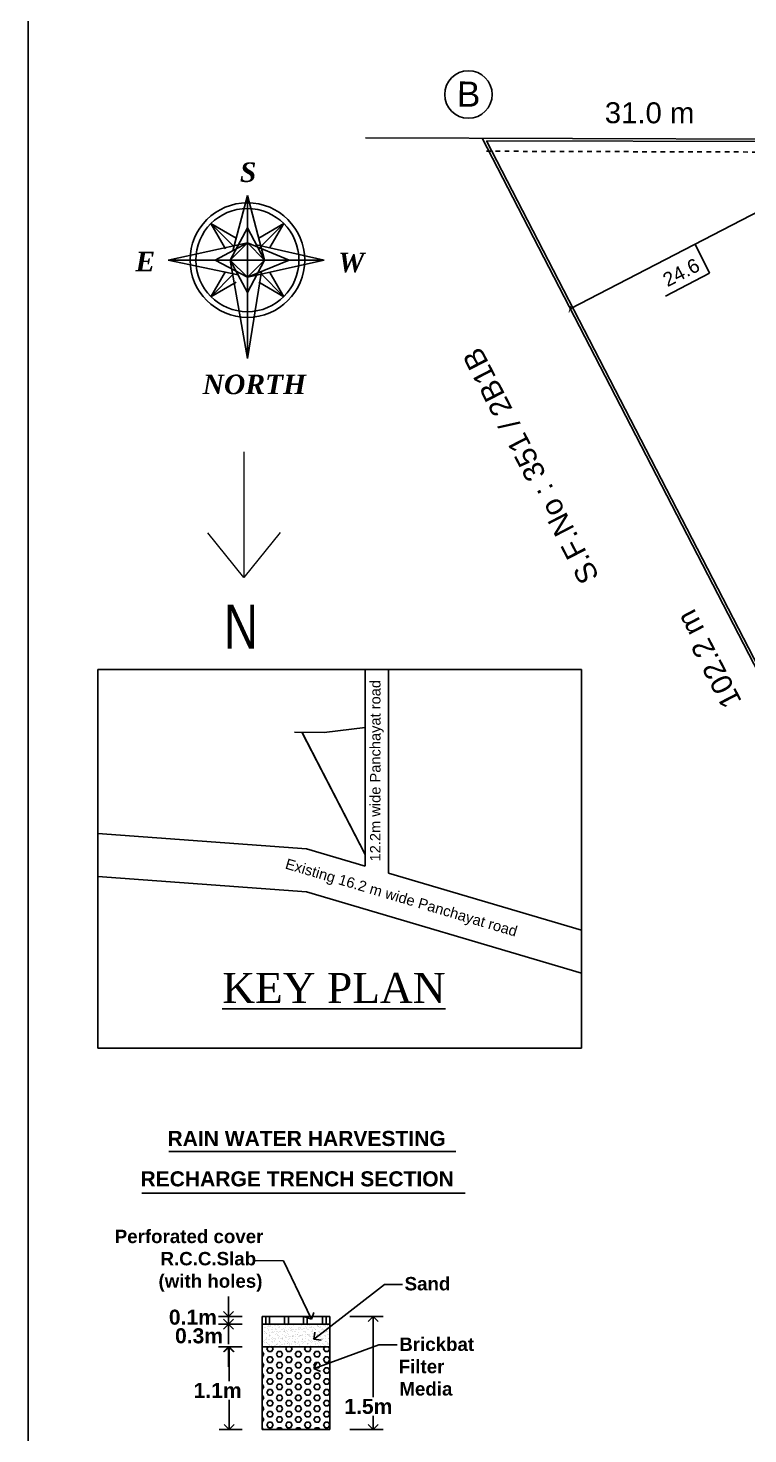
# Model space of a CAD drawing. Header units: metres. Extents: x 2267204 to 2267561, y 3771 to 3959.
# Drawn here: x 2267508.36 to 2267524.06, y 3900.08 to 3930.74 of the extents above; entities that cross this region are included whole.
import ezdxf

# ---------------------------------------------------------------- set-up
doc = ezdxf.new("R2010")
doc.units = ezdxf.units.M
doc.header["$LTSCALE"] = 3.5
doc.header["$MEASUREMENT"] = 0
doc.linetypes.add('HIDDEN', pattern=[0.375, 0.25, -0.125])
doc.layers.get('0').update_dxf_attribs({"linetype": 'CONTINUOUS'})
doc.layers.add('NORTH_DIRECTION', color=7, linetype='CONTINUOUS', lineweight=0)
doc.styles.add('bold', font='arial.ttf')
doc.styles.add('bolditalic', font='timesbi.ttf')
doc.styles.add('cent', font='arial.ttf', dxfattribs={"height": 9})
doc.styles.get("Standard").update_dxf_attribs({"font": 'times.ttf'})
doc.styles.add('style1', font='arialbd.ttf')
doc.styles.add('USA TEXT', font='GOTHIC.TTF', dxfattribs={"width": 0.8})

# ---------------------------------------------------------------- blocks, each defined once
blk = doc.blocks.new('_ArchTick')
at = {"color": 0, "linetype": 'ByBlock', "const_width": 0.15}
blk.add_lwpolyline([(-0.5, -0.5), (0.5, 0.5)], dxfattribs=at)
blk = doc.blocks.new('_Open90')
at = {"color": 0, "lineweight": -2}
for p, q in [((0, 0), (-1, 0)), ((-0.5, 0.5), (0, 0)), ((0, 0), (-0.5, -0.5))]:
    blk.add_line(p, q, dxfattribs=at)
blk = doc.blocks.new('A$C267C1C9C')
for p, q in [((4340.8, 2634.9), (4340.8, 0)), ((4630.5, 2060.8), (5036, 2059.6)), ((4730.6, 2060.5), (5598.5, 380.8)), ((4734.3, 2058.3), (5596.2, 390.1)), ((4734.3, 2058.3), (5036.1, 2057.4)), ((5021.2, 2025.2), (4806.2, 1914.1)), ((4516.6, 1963.8), (4529.1, 2011.2)), ((4529.1, 1955.8), (4529.1, 2011.2)), ((4543.8, 1955.8), (4529.1, 2011.2)), ((4517.5, 1967.4), (4497.8, 1987.1)), ((4510.3, 1965.5), (4497.8, 1987.1)), ((4519.4, 1974.6), (4497.8, 1987.1)), ((4514.4, 1955.8), (4529.1, 1983.5)), ((4529.1, 1983.5), (4543.8, 1955.8)), ((4560.5, 1987.1), (4538.8, 1974.6)), ((4540.7, 1967.4), (4560.5, 1987.1)), ((4560.5, 1987.1), (4548.5, 1966.5)), ((4529.1, 1970.5), (4461.2, 1955.8)), ((4501.4, 1955.8), (4529.1, 1970.5)), ((4514.4, 1955.8), (4529.1, 1970.5)), ((4529.1, 1970.5), (4543.8, 1955.8)), ((4529.1, 1970.5), (4564.9, 1955.8)), ((4594.9, 1955.8), (4536.9, 1968.9)), ((4913.7, 1969.6), (4925.9, 1944.5)), ((4529.1, 1955.8), (4461.2, 1955.8)), ((4521.1, 1943.2), (4461.2, 1955.8)), ((4529.1, 1941.1), (4501.4, 1955.8)), ((4529.1, 1871.3), (4514.4, 1955.8)), ((4514.4, 1955.8), (4529.1, 1928.1)), ((4529.1, 1941.1), (4514.4, 1955.8)), ((4529.1, 1955.8), (4594.9, 1955.8)), ((4594.9, 1955.8), (4529.1, 1941.1)), ((4529.1, 1955.8), (4529.1, 1871.3)), ((4529.1, 1928.1), (4543.8, 1955.8)), ((4564.9, 1955.8), (4529.1, 1941.1)), ((4543.8, 1955.8), (4529.1, 1941.1)), ((4510.3, 1946.1), (4497.8, 1924.4)), ((4517.5, 1944.2), (4497.8, 1924.4)), ((4529.1, 1871.3), (4541.2, 1946.1)), ((4540.7, 1944.2), (4560.5, 1924.4)), ((4560.5, 1924.4), (4548.5, 1945.1)), ((4925.9, 1944.5), (4888.1, 1924.9)), ((4519.4, 1937), (4497.8, 1924.4)), ((4560.5, 1924.4), (4538.8, 1937)), ((4400.7, 1604.2), (4816.1, 1604.2)), ((4400.7, 1279.1), (4400.7, 1604.2)), ((4630.1, 1604.2), (4630.1, 1435.4)), ((4650.3, 1604.2), (4650.3, 1429.5)), ((4816.1, 1604.2), (4816.1, 1279.1)), ((4569.6, 1550.3), (4595, 1550.2)), ((4575.9, 1550.3), (4630.1, 1445.3)), ((4576.1, 1550.1), (4630, 1445.9)), ((4595, 1550.2), (4630.1, 1554.5)), ((4579.9, 1450.3), (4400.7, 1463.4)), ((4579.9, 1450.3), (4630.1, 1435.4)), ((4579.9, 1413.3), (4400.7, 1426.4)), ((4650.3, 1429.5), (4816.1, 1380.4)), ((4579.9, 1413.3), (4816.1, 1343.4)), ((4816.1, 1279.1), (4400.7, 1279.1)), ((4461.6, 1190.3), (4708.2, 1190.3)), ((4438.5, 1154.6), (4716.1, 1154.6)), ((4541.7, 1048.6), (4599.9, 1048.6)), ((4541.7, 951.6), (4541.7, 1048.6)), ((4541.7, 1042.1), (4599.9, 1042.1)), ((4541.9, 1041.2), (4541.9, 1041.2)), ((4542, 1040.8), (4542, 1040.8)), ((4543.4, 1039.5), (4543.4, 1039.5)), ((4544.8, 1039.2), (4544.8, 1039.2)), ((4545, 1042.1), (4545, 1048.6)), ((4545.6, 1042), (4545.6, 1042)), ((4546, 1041.6), (4546, 1041.6)), ((4546.3, 1039.9), (4546.3, 1039.9)), ((4547.4, 1041.2), (4547.4, 1041.2)), ((4547.5, 1040.1), (4547.5, 1040.1)), ((4547.9, 1039.9), (4547.9, 1039.9)), ((4548.2, 1042.1), (4548.2, 1048.6)), ((4548.7, 1040.8), (4548.7, 1040.8)), ((4549.2, 1040.3), (4549.2, 1040.3)), ((4550.5, 1039.3), (4550.5, 1039.3)), ((4552.2, 1040.7), (4552.2, 1040.7)), ((4553.2, 1041.4), (4553.2, 1041.4)), ((4553.3, 1040.8), (4553.3, 1040.8)), ((4554.3, 1041.8), (4554.3, 1041.8)), ((4555, 1041), (4555, 1041)), ((4555.4, 1040.8), (4555.4, 1040.8)), ((4556, 1039.2), (4556, 1039.2)), ((4556.5, 1039.8), (4556.5, 1039.8)), ((4556.9, 1039.4), (4556.9, 1039.4)), ((4558, 1041.4), (4558, 1041.4)), ((4558.9, 1041.5), (4558.9, 1041.5)), ((4559.1, 1041.6), (4559.1, 1041.6)), ((4560.8, 1041.8), (4560.8, 1041.8)), ((4561.1, 1042.1), (4561.1, 1048.6)), ((4561.8, 1039.4), (4561.8, 1039.4)), ((4562.1, 1040.8), (4562.1, 1040.8)), ((4563, 1041.7), (4563, 1041.7)), ((4563.4, 1041.3), (4563.4, 1041.3)), ((4564.4, 1042.1), (4564.4, 1048.6)), ((4564.4, 1041.4), (4564.4, 1041.4)), ((4565.2, 1039.6), (4565.2, 1039.6)), ((4567.4, 1039.5), (4567.4, 1039.5)), ((4568.8, 1040.8), (4568.8, 1040.8)), ((4570.2, 1041.6), (4570.2, 1041.6)), ((4571.7, 1041.5), (4571.7, 1041.5)), ((4573, 1039.5), (4573, 1039.5)), ((4573.9, 1039.5), (4573.9, 1039.5)), ((4574.3, 1039.2), (4574.3, 1039.2)), ((4575.6, 1040.8), (4575.6, 1040.8)), ((4575.9, 1041.7), (4575.9, 1041.7)), ((4577.3, 1042.1), (4577.3, 1048.6)), ((4577.4, 1038.4), (4577.4, 1038.4)), ((4578.5, 1038.6), (4578.5, 1038.6)), ((4578.8, 1039.7), (4578.8, 1039.7)), ((4580.2, 1038.8), (4580.2, 1038.8)), ((4580.4, 1041.4), (4580.4, 1041.4)), ((4580.5, 1042.1), (4580.5, 1048.6)), ((4580.7, 1041.1), (4580.7, 1041.1)), ((4581.4, 1041.7), (4581.4, 1041.7)), ((4582.3, 1040.8), (4582.3, 1040.8)), ((4582.6, 1039.3), (4582.6, 1039.3)), ((4583.2, 1039.2), (4583.2, 1039.2)), ((4584.3, 1039.3), (4584.3, 1039.3)), ((4584.4, 1039.8), (4584.4, 1039.8)), ((4586, 1039.5), (4586, 1039.5)), ((4587.2, 1041.9), (4587.2, 1041.9)), ((4589, 1040.8), (4589, 1040.8)), ((4589, 1039.9), (4589, 1039.9)), ((4589.1, 1041.2), (4589.1, 1041.2)), ((4589.9, 1039.7), (4589.9, 1039.7)), ((4590.1, 1040.1), (4590.1, 1040.1)), ((4591.3, 1039.3), (4591.3, 1039.3)), ((4591.6, 1038.9), (4591.6, 1038.9)), ((4591.8, 1040.3), (4591.8, 1040.3)), ((4592.9, 1042), (4592.9, 1042)), ((4593.5, 1042.1), (4593.5, 1048.6)), ((4594.8, 1040.7), (4594.8, 1040.7)), ((4595.7, 1040.9), (4595.7, 1040.9)), ((4595.8, 1040), (4595.8, 1040)), ((4595.9, 1040.8), (4595.9, 1040.8)), ((4596.7, 1042.1), (4596.7, 1048.6)), ((4597.6, 1041.1), (4597.6, 1041.1)), ((4597.7, 1041.2), (4597.7, 1041.2)), ((4598.1, 1040.8), (4598.1, 1040.8)), ((4598.4, 1041.9), (4598.4, 1041.9)), ((4599.9, 951.6), (4599.9, 1048.6)), ((4541.9, 1029.7), (4541.9, 1029.7)), ((4542, 1037.1), (4542, 1037.1)), ((4542.2, 1032.9), (4542.2, 1032.9)), ((4542.2, 1032), (4542.2, 1032)), ((4542.3, 1028.7), (4542.3, 1028.7)), ((4542.5, 1033.8), (4542.5, 1033.8)), ((4543, 1027.2), (4543, 1027.2)), ((4543.5, 1036), (4543.5, 1036)), ((4543.7, 1035.4), (4543.7, 1035.4)), ((4543.7, 1034), (4543.7, 1034)), ((4543.7, 1028), (4543.7, 1028)), ((4543.9, 1035.6), (4543.9, 1035.6)), ((4543.9, 1026.6), (4543.9, 1026.6)), ((4544.5, 1028.5), (4544.5, 1028.5)), ((4545, 1035), (4545, 1035)), ((4545.1, 1030.9), (4545.1, 1030.9)), ((4545.2, 1026.7), (4545.2, 1026.7)), ((4545.4, 1034.2), (4545.4, 1034.2)), ((4545.5, 1030), (4545.5, 1030)), ((4545.6, 1028.6), (4545.6, 1028.6)), ((4545.8, 1033.9), (4545.8, 1033.9)), ((4546.3, 1038), (4546.3, 1038)), ((4547.2, 1037.5), (4547.2, 1037.5)), ((4547.4, 1028.9), (4547.4, 1028.9)), ((4547.6, 1037), (4547.6, 1037)), ((4547.7, 1032.9), (4547.7, 1032.9)), ((4547.8, 1028.7), (4547.8, 1028.7)), ((4547.9, 1032), (4547.9, 1032)), ((4548, 1032.6), (4548, 1032.6)), ((4548.3, 1034.6), (4548.3, 1034.6)), ((4548.3, 1031.6), (4548.3, 1031.6)), ((4548.9, 1032.1), (4548.9, 1032.1)), ((4549.5, 1034.7), (4549.5, 1034.7)), ((4549.7, 1027.2), (4549.7, 1027.2)), ((4550, 1037.9), (4550, 1037.9)), ((4550.2, 1029.9), (4550.2, 1029.9)), ((4550.3, 1029.3), (4550.3, 1029.3)), ((4550.4, 1037.5), (4550.4, 1037.5)), ((4550.4, 1035.4), (4550.4, 1035.4)), ((4550.6, 1035.1), (4550.6, 1035.1)), ((4550.7, 1030.9), (4550.7, 1030.9)), ((4550.7, 1026.7), (4550.7, 1026.7)), ((4550.9, 1026.8), (4550.9, 1026.8)), ((4551.2, 1035), (4551.2, 1035)), ((4551.4, 1029.4), (4551.4, 1029.4)), ((4552.2, 1030), (4552.2, 1030)), ((4552.3, 1035.8), (4552.3, 1035.8)), ((4552.4, 1027.9), (4552.4, 1027.9)), ((4552.8, 1027.5), (4552.8, 1027.5)), ((4553, 1038), (4553, 1038)), ((4553.2, 1029.6), (4553.2, 1029.6)), ((4553.4, 1037.2), (4553.4, 1037.2)), ((4553.5, 1033.1), (4553.5, 1033.1)), ((4553.6, 1028.9), (4553.6, 1028.9)), ((4553.9, 1037.5), (4553.9, 1037.5)), ((4554.1, 1035.4), (4554.1, 1035.4)), ((4554.4, 1033.9), (4554.4, 1033.9)), ((4554.7, 1032.6), (4554.7, 1032.6)), ((4554.8, 1033.5), (4554.8, 1033.5)), ((4555.3, 1035.5), (4555.3, 1035.5)), ((4555.6, 1032.1), (4555.6, 1032.1)), ((4556.1, 1035.1), (4556.1, 1035.1)), ((4556.1, 1030), (4556.1, 1030)), ((4556.2, 1030.9), (4556.2, 1030.9)), ((4556.4, 1026.8), (4556.4, 1026.8)), ((4556.5, 1027.2), (4556.5, 1027.2)), ((4556.7, 1031.8), (4556.7, 1031.8)), ((4557, 1035.7), (4557, 1035.7)), ((4557.2, 1035.4), (4557.2, 1035.4)), ((4557.3, 1030.2), (4557.3, 1030.2)), ((4557.4, 1026.7), (4557.4, 1026.7)), ((4558.8, 1037.7), (4558.8, 1037.7)), ((4558.8, 1029.8), (4558.8, 1029.8)), ((4558.9, 1030), (4558.9, 1030)), ((4559, 1037.3), (4559, 1037.3)), ((4559, 1030.4), (4559, 1030.4)), ((4559.2, 1033.2), (4559.2, 1033.2)), ((4559.2, 1029.4), (4559.2, 1029.4)), ((4559.3, 1029), (4559.3, 1029)), ((4559.7, 1038.1), (4559.7, 1038.1)), ((4559.9, 1036.1), (4559.9, 1036.1)), ((4560.6, 1037.5), (4560.6, 1037.5)), ((4560.9, 1035.7), (4560.9, 1035.7)), ((4561.1, 1036.3), (4561.1, 1036.3)), ((4561.1, 1027.7), (4561.1, 1027.7)), ((4561.3, 1035.4), (4561.3, 1035.4)), ((4561.4, 1032.7), (4561.4, 1032.7)), ((4561.9, 1035.3), (4561.9, 1035.3)), ((4561.9, 1030.8), (4561.9, 1030.8)), ((4562.1, 1031.1), (4562.1, 1031.1)), ((4562.2, 1027), (4562.2, 1027)), ((4562.3, 1032.1), (4562.3, 1032.1)), ((4562.8, 1036.5), (4562.8, 1036.5)), ((4563.1, 1030.9), (4563.1, 1030.9)), ((4563.2, 1033.7), (4563.2, 1033.7)), ((4563.2, 1027.3), (4563.2, 1027.3)), ((4563.9, 1035.4), (4563.9, 1035.4)), ((4564.1, 1026.7), (4564.1, 1026.7)), ((4564.5, 1037.3), (4564.5, 1037.3)), ((4564.7, 1033.1), (4564.7, 1033.1)), ((4564.8, 1031.2), (4564.8, 1031.2)), ((4564.8, 1029), (4564.8, 1029)), ((4565.3, 1031.7), (4565.3, 1031.7)), ((4565.6, 1030), (4565.6, 1030)), ((4565.7, 1036.9), (4565.7, 1036.9)), ((4565.7, 1031.3), (4565.7, 1031.3)), ((4566.4, 1038.1), (4566.4, 1038.1)), ((4566.9, 1037), (4566.9, 1037)), ((4567.3, 1037.5), (4567.3, 1037.5)), ((4567.4, 1037.6), (4567.4, 1037.6)), ((4567.6, 1035.4), (4567.6, 1035.4)), ((4567.6, 1029.6), (4567.6, 1029.6)), ((4567.7, 1031.6), (4567.7, 1031.6)), ((4567.7, 1031.2), (4567.7, 1031.2)), ((4567.8, 1037.3), (4567.8, 1037.3)), ((4567.9, 1027), (4567.9, 1027)), ((4568.1, 1032.7), (4568.1, 1032.7)), ((4568.6, 1037.3), (4568.6, 1037.3)), ((4568.9, 1031.7), (4568.9, 1031.7)), ((4569.1, 1032.1), (4569.1, 1032.1)), ((4569.7, 1035.6), (4569.7, 1035.6)), ((4569.7, 1027.6), (4569.7, 1027.6)), ((4569.7, 1026.2), (4569.7, 1026.2)), ((4569.9, 1027.3), (4569.9, 1027.3)), ((4570.1, 1027.3), (4570.1, 1027.3)), ((4570.4, 1037.5), (4570.4, 1037.5)), ((4570.5, 1033.3), (4570.5, 1033.3)), ((4570.6, 1035.4), (4570.6, 1035.4)), ((4570.6, 1031.9), (4570.6, 1031.9)), ((4570.6, 1029.2), (4570.6, 1029.2)), ((4570.8, 1026.7), (4570.8, 1026.7)), ((4570.8, 1026.4), (4570.8, 1026.4)), ((4571.6, 1037.6), (4571.6, 1037.6)), ((4571.8, 1033.6), (4571.8, 1033.6)), ((4572.2, 1033.2), (4572.2, 1033.2)), ((4572.3, 1030), (4572.3, 1030)), ((4572.6, 1026.6), (4572.6, 1026.6)), ((4572.7, 1037.8), (4572.7, 1037.8)), ((4573.1, 1038.1), (4573.1, 1038.1)), ((4573.1, 1035.3), (4573.1, 1035.3)), ((4573.2, 1031.2), (4573.2, 1031.2)), ((4573.4, 1027), (4573.4, 1027)), ((4573.5, 1032.3), (4573.5, 1032.3)), ((4574, 1037.5), (4574, 1037.5)), ((4574.1, 1031.5), (4574.1, 1031.5)), ((4574.4, 1038), (4574.4, 1038)), ((4574.7, 1032.5), (4574.7, 1032.5)), ((4574.9, 1032.7), (4574.9, 1032.7)), ((4575.5, 1027), (4575.5, 1027)), ((4575.8, 1032.1), (4575.8, 1032.1)), ((4576, 1037.6), (4576, 1037.6)), ((4576.1, 1037.4), (4576.1, 1037.4)), ((4576.1, 1033.4), (4576.1, 1033.4)), ((4576.2, 1029.5), (4576.2, 1029.5)), ((4576.3, 1029.3), (4576.3, 1029.3)), ((4576.4, 1032.7), (4576.4, 1032.7)), ((4576.6, 1029.2), (4576.6, 1029.2)), ((4576.6, 1027.3), (4576.6, 1027.3)), ((4576.7, 1027.1), (4576.7, 1027.1)), ((4577.3, 1035.4), (4577.3, 1035.4)), ((4577.5, 1026.7), (4577.5, 1026.7)), ((4578.3, 1035.5), (4578.3, 1035.5)), ((4578.4, 1027.4), (4578.4, 1027.4)), ((4578.5, 1027.5), (4578.5, 1027.5)), ((4578.7, 1035.1), (4578.7, 1035.1)), ((4578.9, 1035.5), (4578.9, 1035.5)), ((4579, 1030), (4579, 1030)), ((4579.1, 1031.4), (4579.1, 1031.4)), ((4579.2, 1027.2), (4579.2, 1027.2)), ((4579.3, 1033.1), (4579.3, 1033.1)), ((4579.8, 1038.1), (4579.8, 1038.1)), ((4580.5, 1033.2), (4580.5, 1033.2)), ((4580.6, 1033.4), (4580.6, 1033.4)), ((4580.7, 1037.5), (4580.7, 1037.5)), ((4581.3, 1027.8), (4581.3, 1027.8)), ((4581.5, 1037.5), (4581.5, 1037.5)), ((4581.6, 1032.7), (4581.6, 1032.7)), ((4581.7, 1033.4), (4581.7, 1033.4)), ((4581.8, 1029.2), (4581.8, 1029.2)), ((4582.2, 1033.5), (4582.2, 1033.5)), ((4582.5, 1032.1), (4582.5, 1032.1)), ((4582.5, 1027.9), (4582.5, 1027.9)), ((4582.7, 1031.4), (4582.7, 1031.4)), ((4583.1, 1031.1), (4583.1, 1031.1)), ((4583.3, 1027.3), (4583.3, 1027.3)), ((4584, 1035.4), (4584, 1035.4)), ((4584.2, 1028.1), (4584.2, 1028.1)), ((4584.2, 1026.7), (4584.2, 1026.7)), ((4584.6, 1035.6), (4584.6, 1035.6)), ((4584.7, 1031.5), (4584.7, 1031.5)), ((4584.8, 1037.4), (4584.8, 1037.4)), ((4584.8, 1027.3), (4584.8, 1027.3)), ((4585, 1029.4), (4585, 1029.4)), ((4585.1, 1033.8), (4585.1, 1033.8)), ((4585.2, 1037), (4585.2, 1037)), ((4585.8, 1030), (4585.8, 1030)), ((4586.3, 1034), (4586.3, 1034)), ((4586.5, 1038.1), (4586.5, 1038.1)), ((4587, 1035.3), (4587, 1035.3)), ((4587.1, 1028.5), (4587.1, 1028.5)), ((4587.1, 1027.4), (4587.1, 1027.4)), ((4587.3, 1037.7), (4587.3, 1037.7)), ((4587.5, 1037.5), (4587.5, 1037.5)), ((4587.5, 1033.6), (4587.5, 1033.6)), ((4587.5, 1027), (4587.5, 1027)), ((4587.6, 1029.4), (4587.6, 1029.4)), ((4588, 1034.2), (4588, 1034.2)), ((4588.3, 1032.7), (4588.3, 1032.7)), ((4588.3, 1028.7), (4588.3, 1028.7)), ((4589.2, 1033.3), (4589.2, 1033.3)), ((4589.2, 1032.1), (4589.2, 1032.1)), ((4589.6, 1033), (4589.6, 1033)), ((4590, 1028.9), (4590, 1028.9)), ((4590, 1027.3), (4590, 1027.3)), ((4590.1, 1035.6), (4590.1, 1035.6)), ((4590.2, 1031.4), (4590.2, 1031.4)), ((4590.4, 1027.3), (4590.4, 1027.3)), ((4590.7, 1035.4), (4590.7, 1035.4)), ((4590.9, 1026.7), (4590.9, 1026.7)), ((4591, 1034.6), (4591, 1034.6)), ((4591.5, 1031.2), (4591.5, 1031.2)), ((4592.1, 1034.8), (4592.1, 1034.8)), ((4592.5, 1030), (4592.5, 1030)), ((4592.9, 1029.3), (4592.9, 1029.3)), ((4593, 1037.8), (4593, 1037.8)), ((4593.1, 1033.7), (4593.1, 1033.7)), ((4593.3, 1038.1), (4593.3, 1038.1)), ((4593.3, 1029.5), (4593.3, 1029.5)), ((4593.5, 1037.2), (4593.5, 1037.2)), ((4593.6, 1029.3), (4593.6, 1029.3)), ((4593.8, 1035), (4593.8, 1035)), ((4594, 1028.9), (4594, 1028.9)), ((4594.1, 1029.4), (4594.1, 1029.4)), ((4594.2, 1037.5), (4594.2, 1037.5)), ((4595, 1032.7), (4595, 1032.7)), ((4595.7, 1035.2), (4595.7, 1035.2)), ((4595.8, 1029.7), (4595.8, 1029.7)), ((4595.9, 1035.8), (4595.9, 1035.8)), ((4595.9, 1032.1), (4595.9, 1032.1)), ((4595.9, 1027.2), (4595.9, 1027.2)), ((4596, 1031.6), (4596, 1031.6)), ((4596.1, 1034.9), (4596.1, 1034.9)), ((4596.2, 1027.5), (4596.2, 1027.5)), ((4596.7, 1027.3), (4596.7, 1027.3)), ((4596.8, 1035.4), (4596.8, 1035.4)), ((4597.4, 1035.5), (4597.4, 1035.5)), ((4597.7, 1026.7), (4597.7, 1026.7)), ((4597.9, 1035.5), (4597.9, 1035.5)), ((4597.9, 1033.1), (4597.9, 1033.1)), ((4598.5, 1037.8), (4598.5, 1037.8)), ((4598.6, 1033.6), (4598.6, 1033.6)), ((4598.7, 1030.1), (4598.7, 1030.1)), ((4598.8, 1029.5), (4598.8, 1029.5)), ((4599.2, 1030.1), (4599.2, 1030.1)), ((4599.6, 1035.8), (4599.6, 1035.8)), ((4599.9, 1030.2), (4599.9, 1030.2)), ((4541.7, 1022.7), (4599.9, 1022.7)), ((4541.7, 1018.6), (4541.9, 1018.6)), ((4543.2, 1016.2), (4541.9, 1018.6)), ((4541.9, 1013.9), (4543.2, 1016.2)), ((4542.4, 1024.6), (4542.4, 1024.6)), ((4543.6, 1022.8), (4543.6, 1022.8)), ((4545.9, 1026), (4545.9, 1026)), ((4545.9, 1020.9), (4546.9, 1022.7)), ((4547.2, 1018.6), (4545.9, 1020.9)), ((4546.3, 1025.7), (4546.3, 1025.7)), ((4546.5, 1023.2), (4546.5, 1023.2)), ((4547.2, 1024.6), (4547.2, 1024.6)), ((4547.2, 1018.6), (4549.9, 1018.6)), ((4547.6, 1023.3), (4547.6, 1023.3)), ((4548, 1024.6), (4548, 1024.6)), ((4548.2, 1023.9), (4548.2, 1023.9)), ((4549.4, 1023.6), (4549.4, 1023.6)), ((4549.9, 1018.6), (4551.3, 1020.9)), ((4551.3, 1020.9), (4550.2, 1022.7)), ((4552.3, 1023.9), (4552.3, 1023.9)), ((4553.4, 1024.1), (4553.4, 1024.1)), ((4553.8, 1024.8), (4553.8, 1024.8)), ((4553.9, 1024.6), (4553.9, 1024.6)), ((4554, 1016.2), (4555.3, 1018.6)), ((4555.3, 1013.9), (4554, 1016.2)), ((4554.6, 1025.8), (4554.6, 1025.8)), ((4555.2, 1024.3), (4555.2, 1024.3)), ((4555.3, 1018.6), (4558, 1018.6)), ((4556.8, 1023.9), (4556.8, 1023.9)), ((4557.2, 1023.5), (4557.2, 1023.5)), ((4559.4, 1016.2), (4558, 1018.6)), ((4558, 1013.9), (4559.4, 1016.2)), ((4558.1, 1024.7), (4558.1, 1024.7)), ((4559.2, 1024.9), (4559.2, 1024.9)), ((4559.4, 1024.8), (4559.4, 1024.8)), ((4560.6, 1024.6), (4560.6, 1024.6)), ((4561, 1025.1), (4561, 1025.1)), ((4562.1, 1020.9), (4563.1, 1022.7)), ((4563.4, 1018.6), (4562.1, 1020.9)), ((4562.3, 1022.8), (4562.3, 1022.8)), ((4563.3, 1025.8), (4563.3, 1025.8)), ((4563.4, 1018.6), (4566.1, 1018.6)), ((4563.7, 1025.4), (4563.7, 1025.4)), ((4563.9, 1025.5), (4563.9, 1025.5)), ((4564.9, 1024.8), (4564.9, 1024.8)), ((4565, 1025.6), (4565, 1025.6)), ((4565.5, 1023.7), (4565.5, 1023.7)), ((4566.1, 1018.6), (4567.5, 1020.9)), ((4567.5, 1020.9), (4566.4, 1022.7)), ((4566.8, 1025.9), (4566.8, 1025.9)), ((4567.4, 1024.6), (4567.4, 1024.6)), ((4568, 1022.9), (4568, 1022.9)), ((4570.2, 1016.2), (4571.5, 1018.6)), ((4571.5, 1013.9), (4570.2, 1016.2)), ((4570.8, 1025), (4570.8, 1025)), ((4571.5, 1018.6), (4574.2, 1018.6)), ((4572, 1025.6), (4572, 1025.6)), ((4573.5, 1022.9), (4573.5, 1022.9)), ((4574.1, 1024.6), (4574.1, 1024.6)), ((4574.2, 1023.6), (4574.2, 1023.6)), ((4575.5, 1016.2), (4574.2, 1018.6)), ((4574.2, 1013.9), (4575.5, 1016.2)), ((4574.6, 1023.2), (4574.6, 1023.2)), ((4576.4, 1025.1), (4576.4, 1025.1)), ((4578.2, 1020.9), (4579.3, 1022.7)), ((4579.6, 1018.6), (4578.2, 1020.9)), ((4579.3, 1023.1), (4579.3, 1023.1)), ((4579.6, 1018.6), (4582.3, 1018.6)), ((4580.6, 1025.5), (4580.6, 1025.5)), ((4580.8, 1024.6), (4580.8, 1024.6)), ((4581, 1025.1), (4581, 1025.1)), ((4581.9, 1025.1), (4581.9, 1025.1)), ((4582.3, 1018.6), (4583.6, 1020.9)), ((4583.6, 1020.9), (4582.6, 1022.7)), ((4582.9, 1023.4), (4582.9, 1023.4)), ((4585, 1023.1), (4585, 1023.1)), ((4586.2, 1022.8), (4586.2, 1022.8)), ((4586.3, 1016.2), (4587.7, 1018.6)), ((4587.7, 1013.9), (4586.3, 1016.2)), ((4587.5, 1024.6), (4587.5, 1024.6)), ((4587.7, 1018.6), (4590.4, 1018.6)), ((4587.8, 1025.3), (4587.8, 1025.3)), ((4589.1, 1023.2), (4589.1, 1023.2)), ((4589.4, 1025.3), (4589.4, 1025.3)), ((4590.2, 1023.4), (4590.2, 1023.4)), ((4591.7, 1016.2), (4590.4, 1018.6)), ((4590.4, 1013.9), (4591.7, 1016.2)), ((4590.5, 1023.1), (4590.5, 1023.1)), ((4591.5, 1023.3), (4591.5, 1023.3)), ((4591.9, 1023), (4591.9, 1023)), ((4592, 1023.6), (4592, 1023.6)), ((4593.4, 1025.4), (4593.4, 1025.4)), ((4594.2, 1024.6), (4594.2, 1024.6)), ((4594.4, 1020.9), (4595.5, 1022.7)), ((4595.8, 1018.6), (4594.4, 1020.9)), ((4594.9, 1024), (4594.9, 1024)), ((4595.8, 1018.6), (4598.5, 1018.6)), ((4596.1, 1024.1), (4596.1, 1024.1)), ((4596.3, 1023.3), (4596.3, 1023.3)), ((4597.8, 1024.4), (4597.8, 1024.4)), ((4598, 1025.2), (4598, 1025.2)), ((4598.4, 1024.9), (4598.4, 1024.9)), ((4598.5, 1018.6), (4599.8, 1020.9)), ((4599.8, 1020.9), (4598.7, 1022.7)), ((4598.9, 1025.3), (4598.9, 1025.3)), ((4541.7, 1013.9), (4541.9, 1013.9)), ((4541.7, 1009.2), (4541.9, 1009.2)), ((4541.7, 1004.6), (4541.9, 1004.6)), ((4543.2, 1006.9), (4541.9, 1009.2)), ((4541.9, 1004.6), (4543.2, 1006.9)), ((4545.9, 1011.6), (4547.2, 1013.9)), ((4547.2, 1009.2), (4545.9, 1011.6)), ((4545.9, 1002.2), (4547.2, 1004.6)), ((4547.2, 999.9), (4545.9, 1002.2)), ((4547.2, 1013.9), (4549.9, 1013.9)), ((4547.2, 1009.2), (4549.9, 1009.2)), ((4547.2, 1004.6), (4549.9, 1004.6)), ((4551.3, 1011.6), (4549.9, 1013.9)), ((4549.9, 1009.2), (4551.3, 1011.6)), ((4551.3, 1002.2), (4549.9, 1004.6)), ((4549.9, 999.9), (4551.3, 1002.2)), ((4554, 1006.9), (4555.3, 1009.2)), ((4555.3, 1004.6), (4554, 1006.9)), ((4555.3, 1013.9), (4558, 1013.9)), ((4555.3, 1009.2), (4558, 1009.2)), ((4555.3, 1004.6), (4558, 1004.6)), ((4559.4, 1006.9), (4558, 1009.2)), ((4558, 1004.6), (4559.4, 1006.9)), ((4562.1, 1011.6), (4563.4, 1013.9)), ((4563.4, 1009.2), (4562.1, 1011.6)), ((4562.1, 1002.2), (4563.4, 1004.6)), ((4563.4, 999.9), (4562.1, 1002.2)), ((4563.4, 1013.9), (4566.1, 1013.9)), ((4563.4, 1009.2), (4566.1, 1009.2)), ((4563.4, 1004.6), (4566.1, 1004.6)), ((4567.5, 1011.6), (4566.1, 1013.9)), ((4566.1, 1009.2), (4567.5, 1011.6)), ((4567.5, 1002.2), (4566.1, 1004.6)), ((4566.1, 999.9), (4567.5, 1002.2)), ((4570.2, 1006.9), (4571.5, 1009.2)), ((4571.5, 1004.6), (4570.2, 1006.9)), ((4571.5, 1013.9), (4574.2, 1013.9)), ((4571.5, 1009.2), (4574.2, 1009.2)), ((4571.5, 1004.6), (4574.2, 1004.6)), ((4575.5, 1006.9), (4574.2, 1009.2)), ((4574.2, 1004.6), (4575.5, 1006.9)), ((4578.2, 1011.6), (4579.6, 1013.9)), ((4579.6, 1009.2), (4578.2, 1011.6)), ((4578.2, 1002.2), (4579.6, 1004.6)), ((4579.6, 999.9), (4578.2, 1002.2)), ((4579.6, 1013.9), (4582.3, 1013.9)), ((4579.6, 1009.2), (4582.3, 1009.2)), ((4579.6, 1004.6), (4582.3, 1004.6)), ((4583.6, 1011.6), (4582.3, 1013.9)), ((4582.3, 1009.2), (4583.6, 1011.6)), ((4583.6, 1002.2), (4582.3, 1004.6)), ((4582.3, 999.9), (4583.6, 1002.2)), ((4586.3, 1006.9), (4587.7, 1009.2)), ((4587.7, 1004.6), (4586.3, 1006.9)), ((4587.7, 1013.9), (4590.4, 1013.9)), ((4587.7, 1009.2), (4590.4, 1009.2)), ((4587.7, 1004.6), (4590.4, 1004.6)), ((4591.7, 1006.9), (4590.4, 1009.2)), ((4590.4, 1004.6), (4591.7, 1006.9)), ((4594.4, 1011.6), (4595.8, 1013.9)), ((4595.8, 1009.2), (4594.4, 1011.6)), ((4594.4, 1002.2), (4595.8, 1004.6)), ((4595.8, 999.9), (4594.4, 1002.2)), ((4595.8, 1013.9), (4598.5, 1013.9)), ((4595.8, 1009.2), (4598.5, 1009.2)), ((4595.8, 1004.6), (4598.5, 1004.6)), ((4599.8, 1011.6), (4598.5, 1013.9)), ((4598.5, 1009.2), (4599.8, 1011.6)), ((4599.8, 1002.2), (4598.5, 1004.6)), ((4598.5, 999.9), (4599.8, 1002.2)), ((4541.7, 999.9), (4541.9, 999.9)), ((4541.7, 995.2), (4541.9, 995.2)), ((4541.7, 990.5), (4541.9, 990.5)), ((4543.2, 997.5), (4541.9, 999.9)), ((4541.9, 995.2), (4543.2, 997.5)), ((4543.2, 988.2), (4541.9, 990.5)), ((4545.9, 992.9), (4547.2, 995.2)), ((4547.2, 990.5), (4545.9, 992.9)), ((4547.2, 999.9), (4549.9, 999.9)), ((4547.2, 995.2), (4549.9, 995.2)), ((4547.2, 990.5), (4549.9, 990.5)), ((4551.3, 992.9), (4549.9, 995.2)), ((4549.9, 990.5), (4551.3, 992.9)), ((4554, 997.5), (4555.3, 999.9)), ((4555.3, 995.2), (4554, 997.5)), ((4554, 988.2), (4555.3, 990.5)), ((4555.3, 999.9), (4558, 999.9)), ((4555.3, 995.2), (4558, 995.2)), ((4555.3, 990.5), (4558, 990.5)), ((4559.4, 997.5), (4558, 999.9)), ((4558, 995.2), (4559.4, 997.5)), ((4559.4, 988.2), (4558, 990.5)), ((4562.1, 992.9), (4563.4, 995.2)), ((4563.4, 990.5), (4562.1, 992.9)), ((4563.4, 999.9), (4566.1, 999.9)), ((4563.4, 995.2), (4566.1, 995.2)), ((4563.4, 990.5), (4566.1, 990.5)), ((4567.5, 992.9), (4566.1, 995.2)), ((4566.1, 990.5), (4567.5, 992.9)), ((4570.2, 997.5), (4571.5, 999.9)), ((4571.5, 995.2), (4570.2, 997.5)), ((4570.2, 988.2), (4571.5, 990.5)), ((4571.5, 999.9), (4574.2, 999.9)), ((4571.5, 995.2), (4574.2, 995.2)), ((4571.5, 990.5), (4574.2, 990.5)), ((4575.5, 997.5), (4574.2, 999.9)), ((4574.2, 995.2), (4575.5, 997.5)), ((4575.5, 988.2), (4574.2, 990.5)), ((4578.2, 992.9), (4579.6, 995.2)), ((4579.6, 990.5), (4578.2, 992.9)), ((4579.6, 999.9), (4582.3, 999.9)), ((4579.6, 995.2), (4582.3, 995.2)), ((4579.6, 990.5), (4582.3, 990.5)), ((4583.6, 992.9), (4582.3, 995.2)), ((4582.3, 990.5), (4583.6, 992.9)), ((4586.3, 997.5), (4587.7, 999.9)), ((4587.7, 995.2), (4586.3, 997.5)), ((4586.3, 988.2), (4587.7, 990.5)), ((4587.7, 999.9), (4590.4, 999.9)), ((4587.7, 995.2), (4590.4, 995.2)), ((4587.7, 990.5), (4590.4, 990.5)), ((4591.7, 997.5), (4590.4, 999.9)), ((4590.4, 995.2), (4591.7, 997.5)), ((4591.7, 988.2), (4590.4, 990.5)), ((4594.4, 992.9), (4595.8, 995.2)), ((4595.8, 990.5), (4594.4, 992.9)), ((4595.8, 999.9), (4598.5, 999.9)), ((4595.8, 995.2), (4598.5, 995.2)), ((4595.8, 990.5), (4598.5, 990.5)), ((4599.8, 992.9), (4598.5, 995.2)), ((4598.5, 990.5), (4599.8, 992.9)), ((4541.7, 985.9), (4541.9, 985.9)), ((4541.7, 981.2), (4541.9, 981.2)), ((4541.9, 985.9), (4543.2, 988.2)), ((4543.2, 978.9), (4541.9, 981.2)), ((4541.9, 976.5), (4543.2, 978.9)), ((4545.9, 983.5), (4547.2, 985.9)), ((4547.2, 981.2), (4545.9, 983.5)), ((4547.2, 985.9), (4549.9, 985.9)), ((4547.2, 981.2), (4549.9, 981.2)), ((4551.3, 983.5), (4549.9, 985.9)), ((4549.9, 981.2), (4551.3, 983.5)), ((4555.3, 985.9), (4554, 988.2)), ((4554, 978.9), (4555.3, 981.2)), ((4555.3, 976.5), (4554, 978.9)), ((4555.3, 985.9), (4558, 985.9)), ((4555.3, 981.2), (4558, 981.2)), ((4558, 985.9), (4559.4, 988.2)), ((4559.4, 978.9), (4558, 981.2)), ((4558, 976.5), (4559.4, 978.9)), ((4562.1, 983.5), (4563.4, 985.9)), ((4563.4, 981.2), (4562.1, 983.5)), ((4563.4, 985.9), (4566.1, 985.9)), ((4563.4, 981.2), (4566.1, 981.2)), ((4567.5, 983.5), (4566.1, 985.9)), ((4566.1, 981.2), (4567.5, 983.5)), ((4571.5, 985.9), (4570.2, 988.2)), ((4570.2, 978.9), (4571.5, 981.2)), ((4571.5, 976.5), (4570.2, 978.9)), ((4571.5, 985.9), (4574.2, 985.9)), ((4571.5, 981.2), (4574.2, 981.2)), ((4574.2, 985.9), (4575.5, 988.2)), ((4575.5, 978.9), (4574.2, 981.2)), ((4574.2, 976.5), (4575.5, 978.9)), ((4578.2, 983.5), (4579.6, 985.9)), ((4579.6, 981.2), (4578.2, 983.5)), ((4579.6, 985.9), (4582.3, 985.9)), ((4579.6, 981.2), (4582.3, 981.2)), ((4583.6, 983.5), (4582.3, 985.9)), ((4582.3, 981.2), (4583.6, 983.5)), ((4587.7, 985.9), (4586.3, 988.2)), ((4586.3, 978.9), (4587.7, 981.2)), ((4587.7, 976.5), (4586.3, 978.9)), ((4587.7, 985.9), (4590.4, 985.9)), ((4587.7, 981.2), (4590.4, 981.2)), ((4590.4, 985.9), (4591.7, 988.2)), ((4591.7, 978.9), (4590.4, 981.2)), ((4590.4, 976.5), (4591.7, 978.9)), ((4594.4, 983.5), (4595.8, 985.9)), ((4595.8, 981.2), (4594.4, 983.5)), ((4595.8, 985.9), (4598.5, 985.9)), ((4595.8, 981.2), (4598.5, 981.2)), ((4599.8, 983.5), (4598.5, 985.9)), ((4598.5, 981.2), (4599.8, 983.5)), ((4541.7, 976.5), (4541.9, 976.5)), ((4541.7, 971.9), (4541.9, 971.9)), ((4541.7, 967.2), (4541.9, 967.2)), ((4543.2, 969.5), (4541.9, 971.9)), ((4541.9, 967.2), (4543.2, 969.5)), ((4545.9, 974.2), (4547.2, 976.5)), ((4547.2, 971.9), (4545.9, 974.2)), ((4545.9, 964.9), (4547.2, 967.2)), ((4547.2, 976.5), (4549.9, 976.5)), ((4547.2, 971.9), (4549.9, 971.9)), ((4547.2, 967.2), (4549.9, 967.2)), ((4551.3, 974.2), (4549.9, 976.5)), ((4549.9, 971.9), (4551.3, 974.2)), ((4551.3, 964.9), (4549.9, 967.2)), ((4554, 969.5), (4555.3, 971.9)), ((4555.3, 967.2), (4554, 969.5)), ((4555.3, 976.5), (4558, 976.5)), ((4555.3, 971.9), (4558, 971.9)), ((4555.3, 967.2), (4558, 967.2)), ((4559.4, 969.5), (4558, 971.9)), ((4558, 967.2), (4559.4, 969.5)), ((4562.1, 974.2), (4563.4, 976.5)), ((4563.4, 971.9), (4562.1, 974.2)), ((4562.1, 964.9), (4563.4, 967.2)), ((4563.4, 976.5), (4566.1, 976.5)), ((4563.4, 971.9), (4566.1, 971.9)), ((4563.4, 967.2), (4566.1, 967.2)), ((4567.5, 974.2), (4566.1, 976.5)), ((4566.1, 971.9), (4567.5, 974.2)), ((4567.5, 964.9), (4566.1, 967.2)), ((4570.2, 969.5), (4571.5, 971.9)), ((4571.5, 967.2), (4570.2, 969.5)), ((4571.5, 976.5), (4574.2, 976.5)), ((4571.5, 971.9), (4574.2, 971.9)), ((4571.5, 967.2), (4574.2, 967.2)), ((4575.5, 969.5), (4574.2, 971.9)), ((4574.2, 967.2), (4575.5, 969.5)), ((4578.2, 974.2), (4579.6, 976.5)), ((4579.6, 971.9), (4578.2, 974.2)), ((4578.2, 964.9), (4579.6, 967.2)), ((4579.6, 976.5), (4582.3, 976.5)), ((4579.6, 971.9), (4582.3, 971.9)), ((4579.6, 967.2), (4582.3, 967.2)), ((4583.6, 974.2), (4582.3, 976.5)), ((4582.3, 971.9), (4583.6, 974.2)), ((4583.6, 964.9), (4582.3, 967.2)), ((4586.3, 969.5), (4587.7, 971.9)), ((4587.7, 967.2), (4586.3, 969.5)), ((4587.7, 976.5), (4590.4, 976.5)), ((4587.7, 971.9), (4590.4, 971.9)), ((4587.7, 967.2), (4590.4, 967.2)), ((4591.7, 969.5), (4590.4, 971.9)), ((4590.4, 967.2), (4591.7, 969.5)), ((4594.4, 974.2), (4595.8, 976.5)), ((4595.8, 971.9), (4594.4, 974.2)), ((4594.4, 964.9), (4595.8, 967.2)), ((4595.8, 976.5), (4598.5, 976.5)), ((4595.8, 971.9), (4598.5, 971.9)), ((4595.8, 967.2), (4598.5, 967.2)), ((4599.8, 974.2), (4598.5, 976.5)), ((4598.5, 971.9), (4599.8, 974.2)), ((4599.8, 964.9), (4598.5, 967.2)), ((4541.7, 962.5), (4541.9, 962.5)), ((4541.7, 957.9), (4541.9, 957.9)), ((4543.2, 960.2), (4541.9, 962.5)), ((4541.9, 957.9), (4543.2, 960.2)), ((4547.2, 962.5), (4545.9, 964.9)), ((4545.9, 955.5), (4547.2, 957.9)), ((4547.2, 953.2), (4545.9, 955.5)), ((4547.2, 962.5), (4549.9, 962.5)), ((4547.2, 957.9), (4549.9, 957.9)), ((4549.9, 962.5), (4551.3, 964.9)), ((4551.3, 955.5), (4549.9, 957.9)), ((4549.9, 953.2), (4551.3, 955.5)), ((4554, 960.2), (4555.3, 962.5)), ((4555.3, 957.9), (4554, 960.2)), ((4555.3, 962.5), (4558, 962.5)), ((4555.3, 957.9), (4558, 957.9)), ((4559.4, 960.2), (4558, 962.5)), ((4558, 957.9), (4559.4, 960.2)), ((4563.4, 962.5), (4562.1, 964.9)), ((4562.1, 955.5), (4563.4, 957.9)), ((4563.4, 953.2), (4562.1, 955.5)), ((4563.4, 962.5), (4566.1, 962.5)), ((4563.4, 957.9), (4566.1, 957.9)), ((4566.1, 962.5), (4567.5, 964.9)), ((4567.5, 955.5), (4566.1, 957.9)), ((4566.1, 953.2), (4567.5, 955.5)), ((4570.2, 960.2), (4571.5, 962.5)), ((4571.5, 957.9), (4570.2, 960.2)), ((4571.5, 962.5), (4574.2, 962.5)), ((4571.5, 957.9), (4574.2, 957.9)), ((4575.5, 960.2), (4574.2, 962.5)), ((4574.2, 957.9), (4575.5, 960.2)), ((4579.6, 962.5), (4578.2, 964.9)), ((4578.2, 955.5), (4579.6, 957.9)), ((4579.6, 953.2), (4578.2, 955.5)), ((4579.6, 962.5), (4582.3, 962.5)), ((4579.6, 957.9), (4582.3, 957.9)), ((4582.3, 962.5), (4583.6, 964.9)), ((4583.6, 955.5), (4582.3, 957.9)), ((4582.3, 953.2), (4583.6, 955.5)), ((4586.3, 960.2), (4587.7, 962.5)), ((4587.7, 957.9), (4586.3, 960.2)), ((4587.7, 962.5), (4590.4, 962.5)), ((4587.7, 957.9), (4590.4, 957.9)), ((4591.7, 960.2), (4590.4, 962.5)), ((4590.4, 957.9), (4591.7, 960.2)), ((4595.8, 962.5), (4594.4, 964.9)), ((4594.4, 955.5), (4595.8, 957.9)), ((4595.8, 953.2), (4594.4, 955.5)), ((4595.8, 962.5), (4598.5, 962.5)), ((4595.8, 957.9), (4598.5, 957.9)), ((4598.5, 962.5), (4599.8, 964.9)), ((4599.8, 955.5), (4598.5, 957.9)), ((4598.5, 953.2), (4599.8, 955.5)), ((4541.7, 953.2), (4541.9, 953.2)), ((4541.7, 951.6), (4599.9, 951.6)), ((4542.8, 951.6), (4541.9, 953.2)), ((4547.2, 953.2), (4549.9, 953.2)), ((4554.4, 951.6), (4555.3, 953.2)), ((4555.3, 953.2), (4558, 953.2)), ((4559, 951.6), (4558, 953.2)), ((4563.4, 953.2), (4566.1, 953.2)), ((4570.6, 951.6), (4571.5, 953.2)), ((4571.5, 953.2), (4574.2, 953.2)), ((4575.1, 951.6), (4574.2, 953.2)), ((4579.6, 953.2), (4582.3, 953.2)), ((4586.7, 951.6), (4587.7, 953.2)), ((4587.7, 953.2), (4590.4, 953.2)), ((4591.3, 951.6), (4590.4, 953.2)), ((4595.8, 953.2), (4598.5, 953.2))]:
    blk.add_line(p, q)
at = {"linetype": 'HIDDEN'}
blk.add_line((4734.3, 2049.3), (5036.7, 2048.4), dxfattribs=at)
at = {"ltscale": 2}
for p, q in [((4512.9, 1057.2), (4512.9, 1065.8)), ((4512.9, 1050.7), (4512.9, 1059.4)), ((4524.5, 1048.6), (4504.3, 1048.6)), ((4524.5, 1042.1), (4504.3, 1042.1)), ((4524.5, 1042.1), (4504.3, 1042.1)), ((4617.2, 1048.6), (4645.6, 1048.6)), ((4637, 1040), (4637, 979.4)), ((4512.9, 1033.5), (4512.9, 1024.9)), ((4524.5, 1022.7), (4504.3, 1022.7)), ((4524.5, 1022.7), (4504.8, 1022.7)), ((4512.9, 1014.1), (4512.9, 1005.5)), ((4513.4, 1014.1), (4513.4, 993.2)), ((4513.4, 960.2), (4513.4, 977.1)), ((4637, 960.2), (4637, 963.3)), ((4524.5, 951.6), (4504.8, 951.6)), ((4617.2, 951.6), (4645.6, 951.6))]:
    blk.add_line(p, q, dxfattribs=at)
at = {"extrusion": (0, 0, -1)}
blk.add_lwpolyline([(-4580.4, 1054.2), (-4560, 1096.4), (-4533.8, 1096.7)], dxfattribs=at)
for points in [[(4593.1, 1034.4), (4646.8, 1076.1), (4662.3, 1076.1)], [(4594.4, 1006.8), (4642.1, 1024.2), (4657.6, 1024.2)]]:
    blk.add_lwpolyline(points)
for centre, radius in [((4718.9, 2098), 20.4), ((4529.1, 1955.8), 49.2), ((4529.1, 1955.8), 44.3)]:
    blk.add_circle(centre, radius)
for name, p, xscale, yscale, zscale, rotation in [('_ArchTick', (4806.2, 1914.1), 5.000000000005575, 5.000000000005575, 5.000000000005575, 207.3243958969348), ('_Open90', (4586.3, 1029.1), 8.62488000001141, 8.62488000001141, 8.62488000001141, 217.8416947613741), ('_Open90', (4586.3, 1003.9), 8.624879999995933, 8.624879999995933, 8.624879999995933, 199.9800408959636)]:
    blk.add_blockref(name, p, dxfattribs=dict(xscale=xscale, yscale=yscale, zscale=zscale, rotation=rotation))
at = {"ltscale": 2, "xscale": 8.624879999999392, "yscale": 8.624879999999392, "zscale": 8.624879999999392}
for p, rotation in [((4512.9, 1048.6), 270), ((4512.9, 1042.1), 270), ((4512.9, 1042.1), 90), ((4637, 1048.6), 90), ((4512.9, 1022.7), 90), ((4513.4, 1022.7), 90), ((4513.4, 951.6), 270), ((4637, 951.6), 270)]:
    blk.add_blockref('_Open90', p, dxfattribs=dict(at, rotation=rotation))
at = {"extrusion": (0, 0, -1), "xscale": 8.624879999994393, "yscale": 8.624879999994393, "zscale": 8.624879999994393, "rotation": 244.2143449152772}
blk.add_blockref('_Open90', (-4584.1, 1046.4), dxfattribs=at)
at = {"style": 'cent'}
for s, height, rotation, p in [('B', 21.6, 359.8285, (4709, 2087.6)), ('31.0 m', 18, 359.8285, (4836, 2073.4)), ('S.F.No : 351 / 2B1B', 18, 117.3244, (4831.6, 1683.8)), ('102.2 m ', 18, 117.3244, (4954, 1576.9)), ('12.2m wide Panchayat road', 9, 90, (4643.4, 1439.4)), ('Existing 16.2 m wide Panchayat road', 9, 343.5138, (4560.9, 1433.5))]:
    blk.add_text(s, height=height, rotation=rotation, dxfattribs=at).set_placement(p)
for s, height, style, p in [('S', 16.8, 'bolditalic', (4522.7, 2022.9)), ('E', 16.8, 'bolditalic', (4433, 1946.2)), ('W', 16.8, 'bolditalic', (4607, 1945.4)), ('NORTH', 16.8, 'bolditalic', (4490.7, 1840.7)), ('RAIN WATER HARVESTING', 12.937, 'style1', (4460.5, 1195.1)), ('RECHARGE TRENCH SECTION', 12.937, 'style1', (4437.3, 1160.4)), ('Perforated cover', 11.5, 'style1', (4415.2, 1111.7)), ('R.C.C.Slab', 11.5, 'style1', (4454.5, 1092.6)), ('(with holes)', 11.5, 'style1', (4452.8, 1073.4)), ('Sand', 11.5, 'style1', (4664.1, 1071.1)), ('Brickbat', 11.5, 'style1', (4659.5, 1019.1)), ('Filter', 11.5, 'style1', (4659, 1000)), ('Media', 11.5, 'style1', (4659.6, 980.8))]:
    blk.add_text(s, height=height, dxfattribs=dict(style=style)).set_placement(p)
blk.add_text('%%UKEY PLAN', height=25.826).set_placement((4507.5, 1317.9))
at = {"insert": (4901.6, 1945.2), "char_height": 12, "attachment_point": 5, "rotation": 27.3244, "style": 'bold'}
blk.add_mtext('\\A1;24.6 ', dxfattribs=at)
at = {"ltscale": 2, "char_height": 12.94, "attachment_point": 5, "style": 'style1'}
for s, insert in [('\\A1;0.1m', (4482.3, 1048)), ('\\A1;0.3m', (4487.6, 1032)), ('\\A1;1.5m', (4633, 971.4))]:
    blk.add_mtext(s, dxfattribs=dict(at, insert=insert))
at = {"lineweight": 25, "insert": (4503.6, 985.2), "char_height": 12.94, "attachment_point": 5, "style": 'style1'}
blk.add_mtext('\\A1;1.1m', dxfattribs=at)

msp = doc.modelspace()

# ---------------------------------------------------------------- linework, layer by layer
at = {"layer": 'NORTH_DIRECTION'}
for points in [[(2267513.0701, 3921.50098), (2267513.0701, 3921.50098), (2267513.0701, 3918.75726), (2267512.2822, 3919.73425)], [(2267513.86446, 3919.74226), (2267513.86446, 3919.74226), (2267513.0701, 3918.75726)]]:
    msp.add_lwpolyline(points, dxfattribs=at)

# ---------------------------------------------------------------- block references
at = {"ltscale": 400, "xscale": 0.0254007739713416, "yscale": 0.0254007739713416, "zscale": 0.0254007739713416}
msp.add_blockref('A$C267C1C9C', (2267398.10333, 3876.00377), dxfattribs=at)

# ---------------------------------------------------------------- texts
at = {"layer": 'NORTH_DIRECTION', "insert": (2267513.37662, 3918.17038), "char_height": 0.96, "width": 0.5688334, "attachment_point": 7, "rotation": 180, "style": 'USA TEXT'}
msp.add_mtext('N', dxfattribs=at)

doc.saveas('drawing.dxf')
